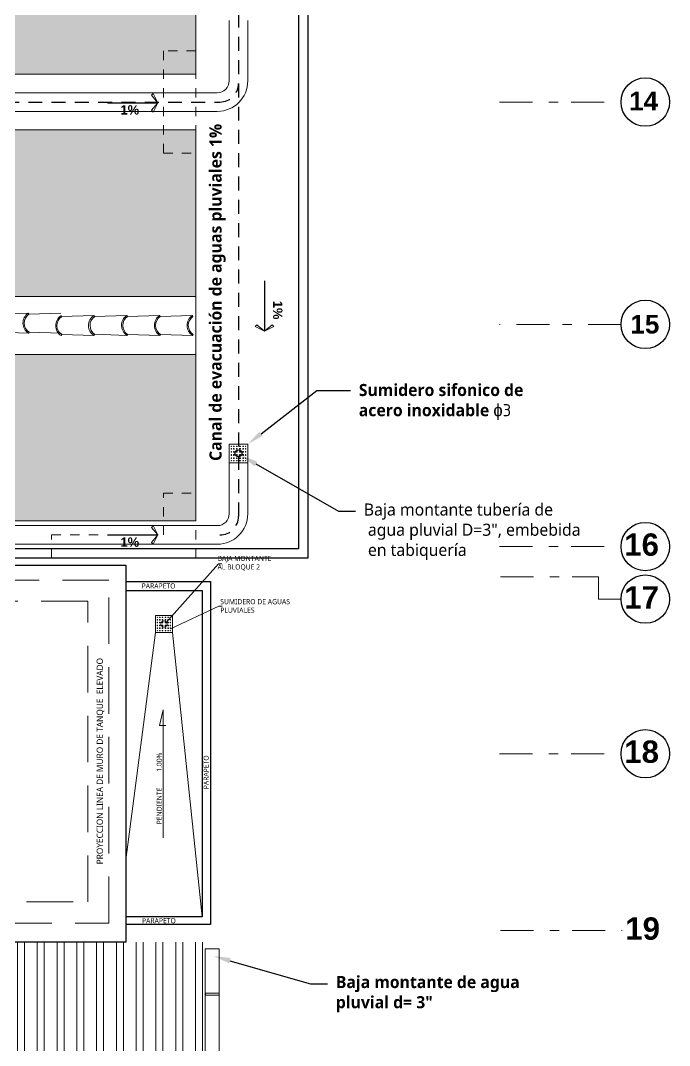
# Model space of a CAD drawing. Header units: metres. Extents: x 27 to 147, y -173 to 8.
# Drawn here: x 125.66 to 132.63, y -137.37 to -126.36 of the extents above; entities that cross this region are included whole.
import ezdxf
from ezdxf import colors
from ezdxf.entities.mleader import LeaderData, LeaderLine
from ezdxf.math import Vec2, Vec3

# ---------------------------------------------------------------- set-up
doc = ezdxf.new("R2010")
doc.units = ezdxf.units.M
for name, pattern in [('DASHED2', [0.375, 0.25, -0.125]), ('Dot & Dashed', [0.670278, 0.352778, -0.176389, 0, -0.141111]), ('HIDDEN2', [0.1875, 0.125, -0.0625])]:
    doc.linetypes.add(name, pattern=pattern)
for name, color, linetype, lineweight in [('2D Drafting - General_Pen_No__46', 7, 'Continuous', 25), ('canal de evacuacion', 1, 'Continuous', 20), ('Cotas varias El', 253, 'Continuous', 13), ('GRAFO 0 BLANCO', 7, 'Continuous', 0), ('grafo 2', 31, 'Continuous', 20), ('GRAFO 4', 7, 'Continuous', 30), ('GRAFO01', 7, 'Continuous', 0), ('GYF-RESERVORIOS', 14, 'Continuous', 30), ('I.S.-CANALETAS M', 160, 'Continuous', 15), ('Interior - Mobiliario', 7, 'Continuous', 5), ('letras sr', 7, 'Continuous', 5), ('linea0016', 144, 'HIDDEN2', 9), ('Lineas Referencia', 73, 'Continuous', 13), ('Mobiliario interno', 251, 'Continuous', 0), ('teja andina', 252, 'Continuous', 0), ('TEJAS ANDINA', 253, 'Continuous', 0), ('Vanos', 140, 'Continuous', 5)]:
    doc.layers.add(name, color=color, linetype=linetype, lineweight=lineweight)
doc.layers.add('ACHURADO', color=1, linetype='Continuous')
doc.layers.add('Interior - Mobiliario _Pluma_Nº__3', color=7, linetype='Continuous', lineweight=18, true_color=0xff6600)
doc.styles.add('Estilo-cotas', font='trebuc.ttf')
doc.styles.add('Generales', font='trebuc.ttf', dxfattribs={"height": 0.1})
doc.styles.add('GENERATED_STYLE_1', font='arialbd.ttf')
doc.styles.add('GENERATED_STYLE_2', font='arial.ttf')
doc.styles.get("Standard").update_dxf_attribs({"font": 'arial.ttf'})

# ---------------------------------------------------------------- blocks, each defined once
blk = doc.blocks.new('FLECHA')
at = {"layer": 'grafo 2', "ltscale": 0.05}
for p, q in [((674350.407, 8489809.493, -2.952), (674350.357, 8489809.393, -2.952)), ((674350.407, 8489809.493, -2.952), (674350.426, 8489809.474, -2.952)), ((674350.426, 8489809.474, -2.952), (674350.357, 8489809.393, -2.952)), ((674350.426, 8489809.312, -2.952), (674350.357, 8489809.393, -2.952)), ((674350.407, 8489809.293, -2.952), (674350.426, 8489809.312, -2.952))]:
    blk.add_line(p, q, dxfattribs=at)
at = {"layer": 'grafo 2', "lineweight": 25}
blk.add_line((674350.899, 8489809.393, -2.952), (674350.357, 8489809.393, -2.952), dxfattribs=at)
at = {"layer": 'grafo 2'}
blk.add_line((674350.357, 8489809.393, -2.952), (674350.407, 8489809.293, -2.952), dxfattribs=at)
blk = doc.blocks.new('Red 18')
at = {"layer": 'GRAFO 0 BLANCO', "linetype": 'Continuous'}
for p, q in [((0.05, 0.204), (0.046, 0.204)), ((0.046, 0.204), (0.046, 0.2)), ((0.046, 0.2), (0.046, 0.204)), ((0.046, 0.204), (0.05, 0.204)), ((0.046, 0.2), (0.05, 0.2)), ((0.05, 0.2), (0.046, 0.2)), ((0.05, 0.179), (0.046, 0.179)), ((0.046, 0.179), (0.046, 0.171)), ((0.046, 0.171), (0.046, 0.179)), ((0.046, 0.179), (0.05, 0.179)), ((0.046, 0.171), (0.05, 0.171)), ((0.05, 0.171), (0.046, 0.171)), ((0.05, 0.146), (0.046, 0.146)), ((0.046, 0.146), (0.046, 0.138)), ((0.046, 0.138), (0.046, 0.146)), ((0.046, 0.146), (0.05, 0.146)), ((0.046, 0.138), (0.05, 0.138)), ((0.05, 0.138), (0.046, 0.138)), ((0.05, 0.113), (0.046, 0.113)), ((0.046, 0.113), (0.046, 0.104)), ((0.046, 0.104), (0.046, 0.113)), ((0.046, 0.113), (0.05, 0.113)), ((0.05, 0.2), (0.05, 0.204)), ((0.05, 0.204), (0.05, 0.2)), ((0.05, 0.171), (0.05, 0.179)), ((0.05, 0.179), (0.05, 0.171)), ((0.05, 0.138), (0.05, 0.146)), ((0.05, 0.146), (0.05, 0.138)), ((0.05, 0.104), (0.05, 0.113)), ((0.05, 0.113), (0.05, 0.104)), ((0.079, 0.204), (0.071, 0.204)), ((0.071, 0.204), (0.071, 0.2)), ((0.071, 0.204), (0.079, 0.204)), ((0.071, 0.2), (0.071, 0.204)), ((0.071, 0.2), (0.079, 0.2)), ((0.079, 0.2), (0.071, 0.2)), ((0.079, 0.179), (0.071, 0.179)), ((0.071, 0.179), (0.071, 0.171)), ((0.071, 0.171), (0.071, 0.179)), ((0.071, 0.179), (0.079, 0.179)), ((0.071, 0.171), (0.079, 0.171)), ((0.079, 0.171), (0.071, 0.171)), ((0.079, 0.146), (0.071, 0.146)), ((0.071, 0.146), (0.071, 0.138)), ((0.071, 0.138), (0.071, 0.146)), ((0.071, 0.146), (0.079, 0.146)), ((0.071, 0.138), (0.079, 0.138)), ((0.079, 0.138), (0.071, 0.138)), ((0.079, 0.113), (0.071, 0.113)), ((0.071, 0.113), (0.071, 0.104)), ((0.071, 0.104), (0.071, 0.113)), ((0.071, 0.113), (0.079, 0.113)), ((0.079, 0.2), (0.079, 0.204)), ((0.079, 0.204), (0.079, 0.2)), ((0.079, 0.171), (0.079, 0.179)), ((0.079, 0.179), (0.079, 0.171)), ((0.079, 0.138), (0.079, 0.146)), ((0.079, 0.146), (0.079, 0.138)), ((0.079, 0.104), (0.079, 0.113)), ((0.079, 0.113), (0.079, 0.104)), ((0.113, 0.204), (0.104, 0.204)), ((0.104, 0.204), (0.104, 0.2)), ((0.104, 0.204), (0.113, 0.204)), ((0.104, 0.2), (0.104, 0.204)), ((0.104, 0.2), (0.113, 0.2)), ((0.113, 0.2), (0.104, 0.2)), ((0.113, 0.179), (0.104, 0.179)), ((0.104, 0.179), (0.104, 0.171)), ((0.104, 0.171), (0.104, 0.179)), ((0.104, 0.179), (0.113, 0.179)), ((0.104, 0.171), (0.113, 0.171)), ((0.113, 0.171), (0.104, 0.171)), ((0.113, 0.146), (0.104, 0.146)), ((0.104, 0.146), (0.104, 0.138)), ((0.104, 0.138), (0.104, 0.146)), ((0.104, 0.146), (0.113, 0.146)), ((0.104, 0.138), (0.113, 0.138)), ((0.113, 0.138), (0.104, 0.138)), ((0.113, 0.113), (0.104, 0.113)), ((0.104, 0.113), (0.104, 0.104)), ((0.104, 0.104), (0.104, 0.113)), ((0.104, 0.113), (0.113, 0.113)), ((0.113, 0.2), (0.113, 0.204)), ((0.113, 0.204), (0.113, 0.2)), ((0.113, 0.171), (0.113, 0.179)), ((0.113, 0.179), (0.113, 0.171)), ((0.113, 0.138), (0.113, 0.146)), ((0.113, 0.146), (0.113, 0.138)), ((0.113, 0.104), (0.113, 0.113)), ((0.113, 0.113), (0.113, 0.104)), ((0.146, 0.204), (0.138, 0.204)), ((0.138, 0.204), (0.138, 0.2)), ((0.138, 0.204), (0.146, 0.204)), ((0.138, 0.2), (0.138, 0.204)), ((0.138, 0.2), (0.146, 0.2)), ((0.146, 0.2), (0.138, 0.2)), ((0.146, 0.179), (0.138, 0.179)), ((0.138, 0.179), (0.138, 0.171)), ((0.138, 0.171), (0.138, 0.179)), ((0.138, 0.179), (0.146, 0.179)), ((0.138, 0.171), (0.146, 0.171)), ((0.146, 0.171), (0.138, 0.171)), ((0.146, 0.146), (0.138, 0.146)), ((0.138, 0.146), (0.138, 0.138)), ((0.138, 0.138), (0.138, 0.146)), ((0.138, 0.146), (0.146, 0.146)), ((0.138, 0.138), (0.146, 0.138)), ((0.146, 0.138), (0.138, 0.138)), ((0.146, 0.113), (0.138, 0.113)), ((0.138, 0.113), (0.138, 0.104)), ((0.138, 0.104), (0.138, 0.113)), ((0.138, 0.113), (0.146, 0.113)), ((0.146, 0.2), (0.146, 0.204)), ((0.146, 0.204), (0.146, 0.2)), ((0.146, 0.171), (0.146, 0.179)), ((0.146, 0.179), (0.146, 0.171)), ((0.146, 0.138), (0.146, 0.146)), ((0.146, 0.146), (0.146, 0.138)), ((0.146, 0.104), (0.146, 0.113)), ((0.146, 0.113), (0.146, 0.104)), ((0.179, 0.204), (0.171, 0.204)), ((0.171, 0.204), (0.171, 0.2)), ((0.171, 0.204), (0.179, 0.204)), ((0.171, 0.2), (0.171, 0.204)), ((0.171, 0.2), (0.179, 0.2)), ((0.179, 0.2), (0.171, 0.2)), ((0.179, 0.179), (0.171, 0.179)), ((0.171, 0.179), (0.171, 0.171)), ((0.171, 0.171), (0.171, 0.179)), ((0.171, 0.179), (0.179, 0.179)), ((0.171, 0.171), (0.179, 0.171)), ((0.179, 0.171), (0.171, 0.171)), ((0.179, 0.146), (0.171, 0.146)), ((0.171, 0.146), (0.171, 0.138)), ((0.171, 0.138), (0.171, 0.146)), ((0.171, 0.146), (0.179, 0.146)), ((0.171, 0.138), (0.179, 0.138)), ((0.179, 0.138), (0.171, 0.138)), ((0.179, 0.113), (0.171, 0.113)), ((0.171, 0.113), (0.171, 0.104)), ((0.171, 0.104), (0.171, 0.113)), ((0.171, 0.113), (0.179, 0.113)), ((0.179, 0.2), (0.179, 0.204)), ((0.179, 0.204), (0.179, 0.2)), ((0.179, 0.171), (0.179, 0.179)), ((0.179, 0.179), (0.179, 0.171)), ((0.179, 0.138), (0.179, 0.146)), ((0.179, 0.146), (0.179, 0.138)), ((0.179, 0.104), (0.179, 0.113)), ((0.179, 0.113), (0.179, 0.104)), ((0.204, 0.204), (0.2, 0.204)), ((0.2, 0.204), (0.2, 0.2)), ((0.2, 0.2), (0.2, 0.204)), ((0.2, 0.204), (0.204, 0.204)), ((0.2, 0.2), (0.204, 0.2)), ((0.204, 0.2), (0.2, 0.2)), ((0.204, 0.179), (0.2, 0.179)), ((0.2, 0.179), (0.2, 0.171)), ((0.2, 0.171), (0.2, 0.179)), ((0.2, 0.179), (0.204, 0.179)), ((0.2, 0.171), (0.204, 0.171)), ((0.204, 0.171), (0.2, 0.171)), ((0.204, 0.146), (0.2, 0.146)), ((0.2, 0.146), (0.2, 0.138)), ((0.2, 0.138), (0.2, 0.146)), ((0.2, 0.146), (0.204, 0.146)), ((0.2, 0.138), (0.204, 0.138)), ((0.204, 0.138), (0.2, 0.138)), ((0.204, 0.113), (0.2, 0.113)), ((0.2, 0.113), (0.2, 0.104)), ((0.2, 0.104), (0.2, 0.113)), ((0.2, 0.113), (0.204, 0.113)), ((0.204, 0.2), (0.204, 0.204)), ((0.204, 0.204), (0.204, 0.2)), ((0.204, 0.171), (0.204, 0.179)), ((0.204, 0.179), (0.204, 0.171)), ((0.204, 0.138), (0.204, 0.146)), ((0.204, 0.146), (0.204, 0.138)), ((0.204, 0.104), (0.204, 0.113)), ((0.204, 0.113), (0.204, 0.104)), ((0.046, 0.104), (0.05, 0.104)), ((0.05, 0.104), (0.046, 0.104)), ((0.05, 0.079), (0.046, 0.079)), ((0.046, 0.079), (0.046, 0.071)), ((0.046, 0.071), (0.046, 0.079)), ((0.046, 0.079), (0.05, 0.079)), ((0.046, 0.071), (0.05, 0.071)), ((0.05, 0.071), (0.046, 0.071)), ((0.05, 0.05), (0.046, 0.05)), ((0.046, 0.05), (0.046, 0.046)), ((0.046, 0.046), (0.046, 0.05)), ((0.046, 0.05), (0.05, 0.05)), ((0.046, 0.046), (0.05, 0.046)), ((0.05, 0.046), (0.046, 0.046)), ((0.05, 0.071), (0.05, 0.079)), ((0.05, 0.079), (0.05, 0.071)), ((0.05, 0.046), (0.05, 0.05)), ((0.05, 0.05), (0.05, 0.046)), ((0.071, 0.104), (0.079, 0.104)), ((0.079, 0.104), (0.071, 0.104)), ((0.079, 0.079), (0.071, 0.079)), ((0.071, 0.079), (0.071, 0.071)), ((0.071, 0.071), (0.071, 0.079)), ((0.071, 0.079), (0.079, 0.079)), ((0.071, 0.071), (0.079, 0.071)), ((0.079, 0.071), (0.071, 0.071)), ((0.079, 0.05), (0.071, 0.05)), ((0.071, 0.05), (0.071, 0.046)), ((0.071, 0.05), (0.079, 0.05)), ((0.071, 0.046), (0.071, 0.05)), ((0.071, 0.046), (0.079, 0.046)), ((0.079, 0.046), (0.071, 0.046)), ((0.079, 0.071), (0.079, 0.079)), ((0.079, 0.079), (0.079, 0.071)), ((0.079, 0.046), (0.079, 0.05)), ((0.079, 0.05), (0.079, 0.046)), ((0.104, 0.104), (0.113, 0.104)), ((0.113, 0.104), (0.104, 0.104)), ((0.113, 0.079), (0.104, 0.079)), ((0.104, 0.079), (0.104, 0.071)), ((0.104, 0.071), (0.104, 0.079)), ((0.104, 0.079), (0.113, 0.079)), ((0.104, 0.071), (0.113, 0.071)), ((0.113, 0.071), (0.104, 0.071)), ((0.113, 0.05), (0.104, 0.05)), ((0.104, 0.05), (0.104, 0.046)), ((0.104, 0.05), (0.113, 0.05)), ((0.104, 0.046), (0.104, 0.05)), ((0.104, 0.046), (0.113, 0.046)), ((0.113, 0.046), (0.104, 0.046)), ((0.113, 0.071), (0.113, 0.079)), ((0.113, 0.079), (0.113, 0.071)), ((0.113, 0.046), (0.113, 0.05)), ((0.113, 0.05), (0.113, 0.046)), ((0.138, 0.104), (0.146, 0.104)), ((0.146, 0.104), (0.138, 0.104)), ((0.146, 0.079), (0.138, 0.079)), ((0.138, 0.079), (0.138, 0.071)), ((0.138, 0.071), (0.138, 0.079)), ((0.138, 0.079), (0.146, 0.079)), ((0.138, 0.071), (0.146, 0.071)), ((0.146, 0.071), (0.138, 0.071)), ((0.146, 0.05), (0.138, 0.05)), ((0.138, 0.05), (0.138, 0.046)), ((0.138, 0.05), (0.146, 0.05)), ((0.138, 0.046), (0.138, 0.05)), ((0.138, 0.046), (0.146, 0.046)), ((0.146, 0.046), (0.138, 0.046)), ((0.146, 0.071), (0.146, 0.079)), ((0.146, 0.079), (0.146, 0.071)), ((0.146, 0.046), (0.146, 0.05)), ((0.146, 0.05), (0.146, 0.046)), ((0.171, 0.104), (0.179, 0.104)), ((0.179, 0.104), (0.171, 0.104)), ((0.179, 0.079), (0.171, 0.079)), ((0.171, 0.079), (0.171, 0.071)), ((0.171, 0.071), (0.171, 0.079)), ((0.171, 0.079), (0.179, 0.079)), ((0.171, 0.071), (0.179, 0.071)), ((0.179, 0.071), (0.171, 0.071)), ((0.179, 0.05), (0.171, 0.05)), ((0.171, 0.05), (0.171, 0.046)), ((0.171, 0.05), (0.179, 0.05)), ((0.171, 0.046), (0.171, 0.05)), ((0.171, 0.046), (0.179, 0.046)), ((0.179, 0.046), (0.171, 0.046)), ((0.179, 0.071), (0.179, 0.079)), ((0.179, 0.079), (0.179, 0.071)), ((0.179, 0.046), (0.179, 0.05)), ((0.179, 0.05), (0.179, 0.046)), ((0.2, 0.104), (0.204, 0.104)), ((0.204, 0.104), (0.2, 0.104)), ((0.204, 0.079), (0.2, 0.079)), ((0.2, 0.079), (0.2, 0.071)), ((0.2, 0.071), (0.2, 0.079)), ((0.2, 0.079), (0.204, 0.079)), ((0.2, 0.071), (0.204, 0.071)), ((0.204, 0.071), (0.2, 0.071)), ((0.204, 0.05), (0.2, 0.05)), ((0.2, 0.05), (0.2, 0.046)), ((0.2, 0.046), (0.2, 0.05)), ((0.2, 0.05), (0.204, 0.05)), ((0.2, 0.046), (0.204, 0.046)), ((0.204, 0.046), (0.2, 0.046)), ((0.204, 0.071), (0.204, 0.079)), ((0.204, 0.079), (0.204, 0.071)), ((0.204, 0.046), (0.204, 0.05)), ((0.204, 0.05), (0.204, 0.046))]:
    blk.add_line(p, q, dxfattribs=at)
at = {"layer": 'GRAFO01'}
blk.add_lwpolyline([(0.025, 0.025), (0.225, 0.025), (0.225, 0.225), (0.025, 0.225)], close=True, dxfattribs=at)
at = {"layer": 'Interior - Mobiliario _Pluma_Nº__3', "linetype": 'Continuous'}
for p, q in [((0.225, 0.225), (0.025, 0.225)), ((0.025, 0.225), (0.025, 0.025)), ((0.225, 0.025), (0.225, 0.225)), ((0.025, 0.025), (0.225, 0.025))]:
    blk.add_line(p, q, dxfattribs=at)

msp = doc.modelspace()

# ---------------------------------------------------------------- hatches: boundary and pattern name
at = {"layer": 'Mobiliario interno'}
h = msp.add_hatch(dxfattribs=at)
h.set_pattern_fill('STEEL', color=256, scale=1.7, angle=45)
h.set_pattern_definition([(90, (285.49793, 195.4836), (-0.2125, 0), []), (90, (285.4228, 195.55874), (-0.2125, 0), [])])
h.paths.add_polyline_path([(117.219, -136.257), (127.64, -136.257), (127.639, -136.332), (127.64, -143.015), (120.824, -143.015), (120.824, -143.034), (117.139, -143.034), (117.14, -136.257)])
at = {"layer": 'TEJAS ANDINA'}
h = msp.add_hatch(dxfattribs=at)
h.set_pattern_fill('SPANTIL1', color=256, scale=0.2, style=2, pattern_type=2)
h.set_pattern_definition([(274.9697, (232.7473845, -60.651105), (-0.1999982614, 2.4000002103), [0.1846944, -4.4326642]), (180, (232.76338, -60.8351), (-0.2, -0.2), [0.016, -0.184]), (360, (232.56338, -60.8511), (0.2, 0.2), [0.056, -0.144]), (90, (232.61938, -60.8511), (-0.2, 0.2), [0.02, -0.18]), (270, (232.74738, -60.8311), (0.2, -0.2), [0.02, -0.18]), (360, (232.74738, -60.8511), (0.2, 0.2), [0.016, -0.184]), (360, (232.56338, -60.8351), (0.2, 0.2), [0.04, -0.16]), (85.0303, (232.6033845, -60.835105), (0.1999982614, 2.4000002103), [0.1846944, -4.4326642]), (52.6961, (232.6033845, -60.8251054), (-2.59999717798, -3.40000214834), [0.0528016, -5.22735]), (18.4349, (232.635385, -60.783105), (0.400000087, 0.19999968), [0.0505964, -0.581859]), (341.5651, (232.683385, -60.767105), (-0.400000087, 0.19999968), [0.0505964, -0.581859]), (307.3039, (232.7313845, -60.7831054), (2.59999717798, -3.40000214834), [0.0528016, -5.22735]), (20.2249, (232.645385, -60.797105), (-2.1999994529, -0.8000016671), [0.040497, -4.0091944]), (339.7751, (232.683385, -60.783105), (2.1999994529, -0.8000016671), [0.040497, -4.0091944]), (307.4054, (232.721385, -60.797105), (2.0000019905, -2.599998493), [0.0428018, -4.237385]), (52.5946, (232.619385, -60.831105), (-2.0000019905, -2.599998493), [0.0428018, -4.237385])])
h.paths.add_polyline_path([(117.24, -125.169), (117.24, -126.933), (127.54, -126.933), (127.54, -125.169)])
h = msp.add_hatch(dxfattribs=at)
h.set_pattern_fill('SPANTIL1', color=256, scale=0.2, angle=180, style=2, pattern_type=2)
h.set_pattern_definition([(94.9697, (223.23454, -66.068441), (0.1999982614, -2.4000002103), [0.1846944, -4.4326642]), (360, (223.21854, -65.88444), (0.2, 0.2), [0.016, -0.184]), (180, (223.41854, -65.86844), (-0.2, -0.2), [0.056, -0.144]), (270, (223.36254, -65.86844), (0.2, -0.2), [0.02, -0.18]), (90, (223.23454, -65.88844), (-0.2, 0.2), [0.02, -0.18]), (180, (223.23454, -65.86844), (-0.2, -0.2), [0.016, -0.184]), (180, (223.41854, -65.88444), (-0.2, -0.2), [0.04, -0.16]), (265.0303, (223.37854, -65.884441), (-0.1999982614, -2.4000002103), [0.1846944, -4.4326642]), (232.6961, (223.37854, -65.894441), (2.59999717798, 3.40000214834), [0.0528016, -5.22735]), (198.4349, (223.34654, -65.93644), (-0.400000087, -0.19999968), [0.0505964, -0.581859]), (161.5651, (223.29854, -65.95244), (0.400000087, -0.19999968), [0.0505964, -0.581859]), (127.3039, (223.25054, -65.936441), (-2.59999717798, 3.40000214834), [0.0528016, -5.22735]), (200.2249, (223.33654, -65.922441), (2.1999994529, 0.8000016671), [0.040497, -4.0091944]), (159.7751, (223.29854, -65.936441), (-2.1999994529, 0.8000016671), [0.040497, -4.0091944]), (127.4054, (223.26054, -65.922441), (-2.0000019905, 2.599998493), [0.0428018, -4.237385]), (232.5946, (223.36254, -65.888441), (2.0000019905, 2.599998493), [0.0428018, -4.237385])])
h.paths.add_polyline_path([(127.539, -129.321), (127.54, -127.533), (117.24, -127.533), (117.239, -129.321)])
h = msp.add_hatch(dxfattribs=at)
h.set_pattern_fill('SPANTIL1', color=256, scale=0.2, style=2, pattern_type=2)
h.set_pattern_definition([(274.9697, (223.60254, -65.668441), (-0.1999982614, 2.4000002103), [0.1846944, -4.4326642]), (180, (223.61854, -65.85244), (-0.2, -0.2), [0.016, -0.184]), (360, (223.41854, -65.86844), (0.2, 0.2), [0.056, -0.144]), (90, (223.47454, -65.86844), (-0.2, 0.2), [0.02, -0.18]), (270, (223.60254, -65.84844), (0.2, -0.2), [0.02, -0.18]), (360, (223.60254, -65.86844), (0.2, 0.2), [0.016, -0.184]), (360, (223.41854, -65.85244), (0.2, 0.2), [0.04, -0.16]), (85.0303, (223.45854, -65.852441), (0.1999982614, 2.4000002103), [0.1846944, -4.4326642]), (52.6961, (223.45854, -65.842441), (-2.59999717798, -3.40000214834), [0.0528016, -5.22735]), (18.4349, (223.49054, -65.80044), (0.400000087, 0.19999968), [0.0505964, -0.581859]), (341.5651, (223.53854, -65.78444), (-0.400000087, 0.19999968), [0.0505964, -0.581859]), (307.3039, (223.58654, -65.800441), (2.59999717798, -3.40000214834), [0.0528016, -5.22735]), (20.2249, (223.50054, -65.814441), (-2.1999994529, -0.8000016671), [0.040497, -4.0091944]), (339.7751, (223.53854, -65.800441), (2.1999994529, -0.8000016671), [0.040497, -4.0091944]), (307.4054, (223.57654, -65.814441), (2.0000019905, -2.599998493), [0.0428018, -4.237385]), (52.5946, (223.47454, -65.848441), (-2.0000019905, -2.599998493), [0.0428018, -4.237385])])
h.paths.add_polyline_path([(117.239, -129.944), (117.24, -131.733), (127.54, -131.733), (127.539, -129.944)])

# ---------------------------------------------------------------- linework, layer by layer
at = {"layer": 'ACHURADO'}
msp.add_circle((127.997, -131.007), 0.0375, dxfattribs=at)
msp.add_circle((127.997, -131.007), 0.0375, dxfattribs=at)
at = {"layer": 'canal de evacuacion'}
for p, q in [((127.769, -127.133), (117.239, -127.133)), ((127.769, -127.333), (117.239, -127.333)), ((127.769, -131.783), (117.24, -131.783)), ((127.769, -131.983), (117.24, -131.983))]:
    msp.add_line(p, q, dxfattribs=at)
for points in [[(127.897, -127.005), (127.897, -126.357)], [(128.097, -127.005), (128.097, -126.357)], [(127.898, -131.655), (127.897, -131.107)], [(128.098, -131.655), (128.098, -131.107)]]:
    msp.add_lwpolyline(points, dxfattribs=at)
for centre, radius, end in [((127.769, -127.005), 0.328, 360), ((127.769, -127.005), 0.128, 0), ((127.769, -131.655), 0.328, 360), ((127.769, -131.655), 0.128, 0)]:
    msp.add_arc(centre, radius, 270, end, dxfattribs=at)
at = {"layer": 'Cotas varias El'}
for p, q in [((117.24, -126.933), (127.54, -126.933)), ((117.24, -127.533), (127.54, -127.533)), ((127.54, -129.321), (117.239, -129.321)), ((127.54, -129.944), (117.239, -129.944))]:
    msp.add_line(p, q, dxfattribs=at)
at = {"layer": 'Cotas varias El', "linetype": 'Dot & Dashed'}
for p, q in [((130.801, -127.233), (132.106, -127.233)), ((132.106, -129.621), (130.801, -129.621)), ((130.801, -132.008), (132.106, -132.008)), ((130.812, -132.333), (131.863, -132.333)), ((130.801, -134.233), (132.106, -134.233)), ((130.812, -136.132), (132.117, -136.132))]:
    msp.add_line(p, q, dxfattribs=at)
at = {"layer": 'Cotas varias El'}
msp.add_lwpolyline([(117.24, -127.533), (117.24, -131.733), (127.54, -131.733), (127.54, -127.533)], close=True, dxfattribs=at)
at = {"layer": 'Cotas varias El', "linetype": 'Dot & Dashed'}
msp.add_lwpolyline([(131.863, -132.333), (131.863, -132.572), (132.106, -132.572)], dxfattribs=at)
at = {"layer": 'GRAFO 4', "linetype": 'Continuous'}
for points in [[(128.74, -103.333), (128.74, -132.133), (117.14, -132.133), (117.14, -103.333)], [(128.64, -103.433), (128.64, -132.033), (117.24, -132.033), (117.24, -103.433)]]:
    msp.add_lwpolyline(points, close=True, dxfattribs=at)
for points in [[(126.787, -132.383), (127.697, -132.383), (127.697, -136.068), (126.787, -136.068)], [(126.787, -132.481), (127.606, -132.481), (127.606, -135.984), (126.787, -135.984)]]:
    msp.add_lwpolyline(points, dxfattribs=at)
for centre in [(132.366, -127.233), (132.366, -129.621), (132.366, -132.008), (132.366, -132.572), (132.366, -134.233)]:
    msp.add_circle(centre, 0.26, dxfattribs=at)
at = {"layer": 'GRAFO01', "color": 251, "linetype": 'DASHED2', "lineweight": 9, "ltscale": 0.2}
for points in [[(127.54, -127.783), (127.54, -126.683), (127.19, -126.683), (127.19, -127.783)], [(127.54, -132.133), (125.99, -132.133), (125.99, -131.883), (127.19, -131.883), (127.19, -131.433), (127.54, -131.433)]]:
    msp.add_lwpolyline(points, close=True, dxfattribs=at)
at = {"layer": 'GYF-RESERVORIOS'}
msp.add_lwpolyline([(120.81, -133.596), (120.81, -132.208), (126.787, -132.208), (126.787, -136.257), (120.81, -136.257), (120.81, -134.233)], dxfattribs=at)
at = {"layer": 'I.S.-CANALETAS M'}
for points in [[(127.64, -143.015), (127.79, -143.015), (127.79, -136.328), (127.64, -136.328)], [(127.791, -136.825), (127.641, -136.825), (127.641, -136.805), (127.791, -136.805)]]:
    msp.add_lwpolyline(points, close=True, dxfattribs=at)
at = {"layer": 'linea0016', "linetype": 'HIDDEN2', "lineweight": 30, "ltscale": 1.2}
for p, q in [((127.997, -103.783), (127.997, -131.683)), ((117.24, -127.233), (127.796, -127.233))]:
    msp.add_line(p, q, dxfattribs=at)
at = {"layer": 'linea0016', "linetype": 'HIDDEN2', "lineweight": 30, "ltscale": 0.9}
for centre in [(127.797, -127.033), (127.797, -131.683)]:
    msp.add_arc(centre, 0.2, 270, 0, dxfattribs=at)
at = {"layer": 'teja andina', "lineweight": 15}
for p, q in [((125.393, -129.513), (125.737, -129.502)), ((125.737, -129.502), (125.745, -129.513)), ((125.745, -129.513), (126.09, -129.502)), ((126.09, -129.527), (126.097, -129.538)), ((126.097, -129.538), (126.442, -129.526)), ((126.442, -129.526), (126.452, -129.536)), ((126.452, -129.536), (126.797, -129.525)), ((126.797, -129.525), (126.804, -129.536)), ((126.804, -129.536), (127.149, -129.526)), ((127.149, -129.526), (127.156, -129.537)), ((127.156, -129.537), (127.501, -129.526)), ((127.501, -129.526), (127.508, -129.537)), ((125.395, -129.705), (125.74, -129.716)), ((125.74, -129.716), (125.747, -129.705)), ((125.747, -129.705), (126.092, -129.717)), ((126.092, -129.742), (126.099, -129.73)), ((126.099, -129.73), (126.444, -129.74)), ((126.444, -129.74), (126.455, -129.728)), ((126.455, -129.728), (126.799, -129.74)), ((126.799, -129.74), (126.807, -129.729)), ((126.807, -129.729), (127.151, -129.74)), ((127.151, -129.74), (127.159, -129.729)), ((127.159, -129.729), (127.503, -129.74)), ((127.503, -129.74), (127.511, -129.729))]:
    msp.add_line(p, q, dxfattribs=at)
for centre, radius, start, end in [((125.811, -129.608), 0.129, 124.5682, 236.7514), ((125.811, -129.608), 0.116, 124.5682, 236.7514), ((126.163, -129.634), 0.129, 124.5682, 236.7514), ((126.163, -129.634), 0.116, 124.5682, 236.7514), ((126.514, -129.633), 0.129, 124.428, 236.8916), ((126.518, -129.632), 0.116, 124.5682, 236.7514), ((126.87, -129.632), 0.129, 124.5682, 236.7514), ((126.87, -129.632), 0.116, 124.5682, 236.7514), ((127.222, -129.632), 0.129, 124.5682, 236.7514), ((127.222, -129.632), 0.116, 124.5682, 236.7514), ((127.574, -129.632), 0.129, 124.5682, 236.7514), ((127.574, -129.632), 0.116, 124.5682, 236.7514)]:
    msp.add_arc(centre, radius, start, end, dxfattribs=at)
at = {"layer": 'TEJAS ANDINA'}
msp.add_lwpolyline([(117.24, -122.783), (117.24, -126.933), (127.54, -126.933), (127.54, -122.783)], close=True, dxfattribs=at)
at = {"layer": 'Vanos', "color": 145}
for p, q in [((127.215, -132.828), (127.781, -132.194)), ((127.781, -132.194), (127.819, -132.194)), ((127.268, -132.893), (127.785, -132.647)), ((127.785, -132.647), (127.822, -132.647)), ((127.287, -132.749), (127.105, -132.749)), ((127.105, -132.749), (127.105, -132.931)), ((127.128, -132.767), (127.124, -132.767)), ((127.124, -132.767), (127.124, -132.771)), ((127.124, -132.771), (127.124, -132.767)), ((127.124, -132.767), (127.128, -132.767)), ((127.124, -132.771), (127.128, -132.771)), ((127.128, -132.771), (127.124, -132.771)), ((127.128, -132.771), (127.128, -132.767)), ((127.128, -132.767), (127.128, -132.771)), ((127.155, -132.767), (127.147, -132.767)), ((127.147, -132.767), (127.147, -132.771)), ((127.147, -132.771), (127.147, -132.767)), ((127.147, -132.767), (127.155, -132.767)), ((127.147, -132.771), (127.155, -132.771)), ((127.155, -132.771), (127.147, -132.771)), ((127.155, -132.771), (127.155, -132.767)), ((127.155, -132.767), (127.155, -132.771)), ((127.185, -132.767), (127.177, -132.767)), ((127.177, -132.767), (127.177, -132.771)), ((127.177, -132.771), (127.177, -132.767)), ((127.177, -132.767), (127.185, -132.767)), ((127.177, -132.771), (127.185, -132.771)), ((127.185, -132.771), (127.177, -132.771)), ((127.185, -132.771), (127.185, -132.767)), ((127.185, -132.767), (127.185, -132.771)), ((127.215, -132.767), (127.208, -132.767)), ((127.208, -132.767), (127.208, -132.771)), ((127.208, -132.771), (127.208, -132.767)), ((127.208, -132.767), (127.215, -132.767)), ((127.208, -132.771), (127.215, -132.771)), ((127.215, -132.771), (127.208, -132.771)), ((127.215, -132.771), (127.215, -132.767)), ((127.215, -132.767), (127.215, -132.771)), ((127.246, -132.767), (127.238, -132.767)), ((127.238, -132.767), (127.238, -132.771)), ((127.238, -132.771), (127.238, -132.767)), ((127.238, -132.767), (127.246, -132.767)), ((127.238, -132.771), (127.246, -132.771)), ((127.246, -132.771), (127.238, -132.771)), ((127.246, -132.771), (127.246, -132.767)), ((127.246, -132.767), (127.246, -132.771)), ((127.268, -132.767), (127.264, -132.767)), ((127.264, -132.767), (127.264, -132.771)), ((127.264, -132.771), (127.264, -132.767)), ((127.264, -132.767), (127.268, -132.767)), ((127.264, -132.771), (127.268, -132.771)), ((127.268, -132.771), (127.264, -132.771)), ((127.268, -132.771), (127.268, -132.767)), ((127.268, -132.767), (127.268, -132.771)), ((127.287, -132.931), (127.287, -132.749)), ((127.128, -132.79), (127.124, -132.79)), ((127.124, -132.79), (127.124, -132.798)), ((127.124, -132.79), (127.128, -132.79)), ((127.124, -132.798), (127.124, -132.79)), ((127.124, -132.798), (127.128, -132.798)), ((127.128, -132.798), (127.124, -132.798)), ((127.128, -132.821), (127.124, -132.821)), ((127.124, -132.821), (127.124, -132.828)), ((127.124, -132.821), (127.128, -132.821)), ((127.124, -132.828), (127.124, -132.821)), ((127.124, -132.828), (127.128, -132.828)), ((127.128, -132.828), (127.124, -132.828)), ((127.128, -132.851), (127.124, -132.851)), ((127.124, -132.851), (127.124, -132.858)), ((127.124, -132.851), (127.128, -132.851)), ((127.124, -132.858), (127.124, -132.851)), ((127.124, -132.858), (127.128, -132.858)), ((127.128, -132.858), (127.124, -132.858)), ((127.128, -132.881), (127.124, -132.881)), ((127.124, -132.881), (127.124, -132.889)), ((127.124, -132.881), (127.128, -132.881)), ((127.124, -132.889), (127.124, -132.881)), ((127.128, -132.798), (127.128, -132.79)), ((127.128, -132.79), (127.128, -132.798)), ((127.128, -132.828), (127.128, -132.821)), ((127.128, -132.821), (127.128, -132.828)), ((127.128, -132.858), (127.128, -132.851)), ((127.128, -132.851), (127.128, -132.858)), ((127.128, -132.889), (127.128, -132.881)), ((127.128, -132.881), (127.128, -132.889)), ((127.155, -132.79), (127.147, -132.79)), ((127.147, -132.79), (127.147, -132.798)), ((127.147, -132.798), (127.147, -132.79)), ((127.147, -132.79), (127.155, -132.79)), ((127.147, -132.798), (127.155, -132.798)), ((127.155, -132.798), (127.147, -132.798)), ((127.155, -132.821), (127.147, -132.821)), ((127.147, -132.821), (127.147, -132.828)), ((127.147, -132.828), (127.147, -132.821)), ((127.147, -132.821), (127.155, -132.821)), ((127.147, -132.828), (127.155, -132.828)), ((127.155, -132.828), (127.147, -132.828)), ((127.155, -132.851), (127.147, -132.851)), ((127.147, -132.851), (127.147, -132.858)), ((127.147, -132.858), (127.147, -132.851)), ((127.147, -132.851), (127.155, -132.851)), ((127.147, -132.858), (127.155, -132.858)), ((127.155, -132.858), (127.147, -132.858)), ((127.155, -132.881), (127.147, -132.881)), ((127.147, -132.881), (127.147, -132.889)), ((127.147, -132.889), (127.147, -132.881)), ((127.147, -132.881), (127.155, -132.881)), ((127.155, -132.798), (127.155, -132.79)), ((127.155, -132.79), (127.155, -132.798)), ((127.155, -132.828), (127.155, -132.821)), ((127.155, -132.821), (127.155, -132.828)), ((127.155, -132.858), (127.155, -132.851)), ((127.155, -132.851), (127.155, -132.858)), ((127.155, -132.889), (127.155, -132.881)), ((127.155, -132.881), (127.155, -132.889)), ((127.185, -132.79), (127.177, -132.79)), ((127.177, -132.79), (127.177, -132.798)), ((127.177, -132.798), (127.177, -132.79)), ((127.177, -132.79), (127.185, -132.79)), ((127.177, -132.798), (127.185, -132.798)), ((127.185, -132.798), (127.177, -132.798)), ((127.185, -132.821), (127.177, -132.821)), ((127.177, -132.821), (127.177, -132.828)), ((127.177, -132.828), (127.177, -132.821)), ((127.177, -132.821), (127.185, -132.821)), ((127.177, -132.828), (127.185, -132.828)), ((127.185, -132.828), (127.177, -132.828)), ((127.185, -132.851), (127.177, -132.851)), ((127.177, -132.851), (127.177, -132.858)), ((127.177, -132.858), (127.177, -132.851)), ((127.177, -132.851), (127.185, -132.851)), ((127.177, -132.858), (127.185, -132.858)), ((127.185, -132.858), (127.177, -132.858)), ((127.185, -132.881), (127.177, -132.881)), ((127.177, -132.881), (127.177, -132.889)), ((127.177, -132.889), (127.177, -132.881)), ((127.177, -132.881), (127.185, -132.881)), ((127.185, -132.798), (127.185, -132.79)), ((127.185, -132.79), (127.185, -132.798)), ((127.185, -132.828), (127.185, -132.821)), ((127.185, -132.821), (127.185, -132.828)), ((127.185, -132.858), (127.185, -132.851)), ((127.185, -132.851), (127.185, -132.858)), ((127.185, -132.889), (127.185, -132.881)), ((127.185, -132.881), (127.185, -132.889)), ((127.215, -132.79), (127.208, -132.79)), ((127.208, -132.79), (127.208, -132.798)), ((127.208, -132.798), (127.208, -132.79)), ((127.208, -132.79), (127.215, -132.79)), ((127.208, -132.798), (127.215, -132.798)), ((127.215, -132.798), (127.208, -132.798)), ((127.215, -132.821), (127.208, -132.821)), ((127.208, -132.821), (127.208, -132.828)), ((127.208, -132.828), (127.208, -132.821)), ((127.208, -132.821), (127.215, -132.821)), ((127.208, -132.828), (127.215, -132.828)), ((127.215, -132.828), (127.208, -132.828)), ((127.215, -132.851), (127.208, -132.851)), ((127.208, -132.851), (127.208, -132.858)), ((127.208, -132.858), (127.208, -132.851)), ((127.208, -132.851), (127.215, -132.851)), ((127.208, -132.858), (127.215, -132.858)), ((127.215, -132.858), (127.208, -132.858)), ((127.215, -132.881), (127.208, -132.881)), ((127.208, -132.881), (127.208, -132.889)), ((127.208, -132.889), (127.208, -132.881)), ((127.208, -132.881), (127.215, -132.881)), ((127.215, -132.798), (127.215, -132.79)), ((127.215, -132.79), (127.215, -132.798)), ((127.215, -132.828), (127.215, -132.821)), ((127.215, -132.821), (127.215, -132.828)), ((127.215, -132.858), (127.215, -132.851)), ((127.215, -132.851), (127.215, -132.858)), ((127.215, -132.889), (127.215, -132.881)), ((127.215, -132.881), (127.215, -132.889)), ((127.246, -132.79), (127.238, -132.79)), ((127.238, -132.79), (127.238, -132.798)), ((127.238, -132.798), (127.238, -132.79)), ((127.238, -132.79), (127.246, -132.79)), ((127.238, -132.798), (127.246, -132.798)), ((127.246, -132.798), (127.238, -132.798)), ((127.246, -132.821), (127.238, -132.821)), ((127.238, -132.821), (127.238, -132.828)), ((127.238, -132.828), (127.238, -132.821)), ((127.238, -132.821), (127.246, -132.821)), ((127.238, -132.828), (127.246, -132.828)), ((127.246, -132.828), (127.238, -132.828)), ((127.246, -132.851), (127.238, -132.851)), ((127.238, -132.851), (127.238, -132.858)), ((127.238, -132.858), (127.238, -132.851)), ((127.238, -132.851), (127.246, -132.851)), ((127.238, -132.858), (127.246, -132.858)), ((127.246, -132.858), (127.238, -132.858)), ((127.246, -132.881), (127.238, -132.881)), ((127.238, -132.881), (127.238, -132.889)), ((127.238, -132.889), (127.238, -132.881)), ((127.238, -132.881), (127.246, -132.881)), ((127.246, -132.798), (127.246, -132.79)), ((127.246, -132.79), (127.246, -132.798)), ((127.246, -132.828), (127.246, -132.821)), ((127.246, -132.821), (127.246, -132.828)), ((127.246, -132.858), (127.246, -132.851)), ((127.246, -132.851), (127.246, -132.858)), ((127.246, -132.889), (127.246, -132.881)), ((127.246, -132.881), (127.246, -132.889)), ((127.268, -132.79), (127.264, -132.79)), ((127.264, -132.79), (127.264, -132.798)), ((127.264, -132.79), (127.268, -132.79)), ((127.264, -132.798), (127.264, -132.79)), ((127.264, -132.798), (127.268, -132.798)), ((127.268, -132.798), (127.264, -132.798)), ((127.268, -132.821), (127.264, -132.821)), ((127.264, -132.821), (127.264, -132.828)), ((127.264, -132.821), (127.268, -132.821)), ((127.264, -132.828), (127.264, -132.821)), ((127.264, -132.828), (127.268, -132.828)), ((127.268, -132.828), (127.264, -132.828)), ((127.268, -132.851), (127.264, -132.851)), ((127.264, -132.851), (127.264, -132.858)), ((127.264, -132.851), (127.268, -132.851)), ((127.264, -132.858), (127.264, -132.851)), ((127.264, -132.858), (127.268, -132.858)), ((127.268, -132.858), (127.264, -132.858)), ((127.268, -132.881), (127.264, -132.881)), ((127.264, -132.881), (127.264, -132.889)), ((127.264, -132.881), (127.268, -132.881)), ((127.264, -132.889), (127.264, -132.881)), ((127.268, -132.798), (127.268, -132.79)), ((127.268, -132.79), (127.268, -132.798)), ((127.268, -132.828), (127.268, -132.821)), ((127.268, -132.821), (127.268, -132.828)), ((127.268, -132.858), (127.268, -132.851)), ((127.268, -132.851), (127.268, -132.858)), ((127.268, -132.889), (127.268, -132.881)), ((127.268, -132.881), (127.268, -132.889)), ((127.105, -132.931), (127.287, -132.931)), ((127.124, -132.889), (127.128, -132.889)), ((127.128, -132.889), (127.124, -132.889)), ((127.128, -132.908), (127.124, -132.908)), ((127.124, -132.908), (127.124, -132.912)), ((127.124, -132.912), (127.124, -132.908)), ((127.124, -132.908), (127.128, -132.908)), ((127.124, -132.912), (127.128, -132.912)), ((127.128, -132.912), (127.124, -132.912)), ((127.128, -132.912), (127.128, -132.908)), ((127.128, -132.908), (127.128, -132.912)), ((127.147, -132.889), (127.155, -132.889)), ((127.155, -132.889), (127.147, -132.889)), ((127.155, -132.908), (127.147, -132.908)), ((127.147, -132.908), (127.147, -132.912)), ((127.147, -132.912), (127.147, -132.908)), ((127.147, -132.908), (127.155, -132.908)), ((127.147, -132.912), (127.155, -132.912)), ((127.155, -132.912), (127.147, -132.912)), ((127.155, -132.912), (127.155, -132.908)), ((127.155, -132.908), (127.155, -132.912)), ((127.177, -132.889), (127.185, -132.889)), ((127.185, -132.889), (127.177, -132.889)), ((127.185, -132.908), (127.177, -132.908)), ((127.177, -132.908), (127.177, -132.912)), ((127.177, -132.912), (127.177, -132.908)), ((127.177, -132.908), (127.185, -132.908)), ((127.177, -132.912), (127.185, -132.912)), ((127.185, -132.912), (127.177, -132.912)), ((127.185, -132.912), (127.185, -132.908)), ((127.185, -132.908), (127.185, -132.912)), ((127.208, -132.889), (127.215, -132.889)), ((127.215, -132.889), (127.208, -132.889)), ((127.215, -132.908), (127.208, -132.908)), ((127.208, -132.908), (127.208, -132.912)), ((127.208, -132.912), (127.208, -132.908)), ((127.208, -132.908), (127.215, -132.908)), ((127.208, -132.912), (127.215, -132.912)), ((127.215, -132.912), (127.208, -132.912)), ((127.215, -132.912), (127.215, -132.908)), ((127.215, -132.908), (127.215, -132.912)), ((127.238, -132.889), (127.246, -132.889)), ((127.246, -132.889), (127.238, -132.889)), ((127.246, -132.908), (127.238, -132.908)), ((127.238, -132.908), (127.238, -132.912)), ((127.238, -132.912), (127.238, -132.908)), ((127.238, -132.908), (127.246, -132.908)), ((127.238, -132.912), (127.246, -132.912)), ((127.246, -132.912), (127.238, -132.912)), ((127.246, -132.912), (127.246, -132.908)), ((127.246, -132.908), (127.246, -132.912)), ((127.264, -132.889), (127.268, -132.889)), ((127.268, -132.889), (127.264, -132.889)), ((127.268, -132.908), (127.264, -132.908)), ((127.264, -132.908), (127.264, -132.912)), ((127.264, -132.912), (127.264, -132.908)), ((127.264, -132.908), (127.268, -132.908)), ((127.264, -132.912), (127.268, -132.912)), ((127.268, -132.912), (127.264, -132.912)), ((127.268, -132.912), (127.268, -132.908)), ((127.268, -132.908), (127.268, -132.912))]:
    msp.add_line(p, q, dxfattribs=at)
at = {"layer": 'Vanos', "color": 145, "lineweight": 5}
for p, q in [((126.787, -135.373), (127.105, -132.931)), ((127.287, -132.931), (127.606, -135.984)), ((127.189, -133.76), (127.148, -133.929)), ((127.189, -133.76), (127.189, -135.135)), ((127.148, -133.929), (127.217, -133.929))]:
    msp.add_line(p, q, dxfattribs=at)
at = {"layer": 'Vanos', "color": 145, "linetype": 'DASHED2', "ltscale": 2}
for points in [[(126.605, -132.368), (120.992, -132.368), (120.992, -136.053), (126.605, -136.053)], [(126.377, -132.595), (121.22, -132.595), (121.22, -135.825), (126.377, -135.825)]]:
    msp.add_lwpolyline(points, close=True, dxfattribs=at)
at = {"layer": 'Vanos', "color": 145}
msp.add_lwpolyline([(127.287, -132.749), (127.105, -132.749), (127.105, -132.931), (127.287, -132.931)], close=True, dxfattribs=at)
msp.add_circle((127.196, -132.84), 0.0341, dxfattribs=at)

# ---------------------------------------------------------------- block references
at = {"layer": 'Interior - Mobiliario', "color": 104, "linetype": 'Continuous', "lineweight": 20, "true_color": 0x029e21, "rotation": 179.9999999999999}
msp.add_blockref('Red 18', (128.122, -130.882), dxfattribs=at)
at = {"layer": 'Lineas Referencia'}
for p, rotation in [((674477.488, 8489682.153, 2.952), 180), ((8489937.669, -674480.051, 2.952), 89.99999999999999), ((674477.488, 8489677.51, 2.952), 180)]:
    msp.add_blockref('FLECHA', p, dxfattribs=dict(at, rotation=rotation))

# ---------------------------------------------------------------- texts
at = {"attachment_point": 9, "rotation": 0, "style": 'GENERATED_STYLE_1'}
for s, insert, char_height in [('14', (132.503, -127.322), 0.2), ('16', (132.513, -132.11), 0.24), ('17', (132.513, -132.673), 0.24), ('18', (132.513, -134.334), 0.24), ('19', (132.524, -136.234), 0.24)]:
    msp.add_mtext(s, dxfattribs=dict(at, insert=insert, char_height=char_height))
at = {"insert": (132.517, -129.722), "char_height": 0.2, "width": 8.425260489275389e-15, "attachment_point": 9, "rotation": 0, "style": 'GENERATED_STYLE_1'}
msp.add_mtext('15', dxfattribs=at)
at = {"layer": '2D Drafting - General_Pen_No__46', "char_height": 0.1, "attachment_point": 7, "style": 'GENERATED_STYLE_2'}
for insert in [(126.69, -127.368), (126.69, -132.011)]:
    msp.add_mtext('{\\fSansSerif|b1|i0|c2|p2; 1%}', dxfattribs=dict(at, insert=insert))
at = {"layer": '2D Drafting - General_Pen_No__46', "attachment_point": 7, "style": 'GENERATED_STYLE_2'}
for s, insert, char_height, rotation in [('{\\fTrebuchet MS|b1|i0|c0|p34;Canal de evacuación de aguas pluviales 1%}', (127.859, -131.088), 0.13, 90), ('{\\fSansSerif|b1|i0|c2|p2; 1%}', (128.368, -129.328), 0.1, 270)]:
    msp.add_mtext(s, dxfattribs=dict(at, insert=insert, char_height=char_height, rotation=rotation))
at = {"layer": 'Vanos', "color": 145, "attachment_point": 1, "style": 'Estilo-cotas'}
for s, insert, char_height, rotation in [('BAJA MONTANTE \\PAL BLOQUE 2 ', (127.772, -132.108), 0.05461, 0.0019), ('PARAPETO', (126.956, -132.403), 0.0546, 0.0019), ('SUMIDERO DE AGUAS\\PPLUVIALES', (127.801, -132.572), 0.05461, 0.0019), ('PROYECCION LINEA DE MURO DE TANQUE  ELEVADO', (126.473, -135.421), 0.06826, 90), ('PENDIENTE         1.00%', (127.118, -134.991), 0.05461, 90), ('PARAPETO', (127.622, -134.614), 0.0546, 90.0019), ('PARAPETO', (126.96, -135.999), 0.0546, 0.0019)]:
    msp.add_mtext_dynamic_manual_height_columns(s, width=6.02868, gutter_width=0.75, heights=[0], dxfattribs=dict(at, insert=insert, char_height=char_height, rotation=rotation))

# ---------------------------------------------------------------- leaders
at = {"layer": 'letras sr', "linetype": 'Continuous'}
ml = msp.add_multileader_mtext('Standard', dxfattribs=at)
ml.set_content('{\\fTrebuchet MS|b1|i0|c0|p34;\\H1.3x;Sumidero sifonico de acero inoxidable \\fISOCPEUR|b1|i0|c0|p34;ɸ3}', color=256)
ml.set_leader_properties()
ml.build(insert=Vec2(0, 0))
ml.multileader.update_dxf_attribs({"dogleg_length": 0.36, "arrow_head_size": 0.18})
ctx = ml.context
ctx.base_point, ctx.char_height, ctx.arrow_head_size, ctx.landing_gap_size, ctx.plane_origin = Vec3(129.199, -130.33), 0.1, 0.18, 0.09, Vec3(134.364, -128.988)
notes = []
notes.append((ctx, [(1, (1, 1, 0), (128.839, -130.33), (1, 0), 0.36, [(0, [(128.097, -130.907)], 0, [])])]))
ctx.mtext.insert, ctx.mtext.width, ctx.mtext.flow_direction = Vec3(129.289, -130.261), 1.93723, 5
at = {"layer": 'letras sr'}
ml = msp.add_multileader_mtext('Standard', dxfattribs=at)
ml.set_content('Baja montante tubería de\\P agua pluvial D=3", embebida\\P en tabiquería', color=256, style='Generales')
ml.set_leader_properties()
ml.build(insert=Vec2(0, 0))
ml.multileader.update_dxf_attribs({"text_right_attachment_type": 6, "dogleg_length": 0.36, "arrow_head_size": 0.18})
ctx = ml.context
ctx.base_point, ctx.char_height, ctx.arrow_head_size, ctx.landing_gap_size, ctx.plane_origin = Vec3(129.253, -131.628), 0.13, 0.18, 0.09, Vec3(128.798, -131.868)
ctx.right_attachment = 6
notes.append((ctx, [(0, (1, 1, 0), (129.071, -131.628), (1, 0), 0.183, [(0, [(128.027, -131.031)], 0, [])])]))
ctx.mtext.insert, ctx.mtext.rotation, ctx.mtext.flow_direction = Vec3(129.343, -131.545), 6.283185, 5
ml = msp.add_multileader_mtext('Standard', dxfattribs=at)
ml.set_content('{\\fTrebuchet MS|b1|i0|c0|p34;Baja montante de agua pluvial d= 3"}', color=256, style='Generales')
ml.set_leader_properties()
ml.build(insert=Vec2(0, 0))
ml.multileader.update_dxf_attribs({"text_right_attachment_type": 6, "dogleg_length": 0.183, "arrow_head_size": 0.18})
ctx = ml.context
ctx.base_point, ctx.char_height, ctx.arrow_head_size, ctx.landing_gap_size, ctx.plane_origin = Vec3(128.952, -136.703, 0.001), 0.13, 0.18, 0.09, Vec3(130.475, -135.673, 0.001)
ctx.right_attachment = 6
notes.append((ctx, [(1, (1, 1, 0), (128.769, -136.703, 0.001), (1, 0), 0.183, [(0, [(127.731, -136.406, 0.001)], 0, [])])]))
ctx.mtext.insert, ctx.mtext.width, ctx.mtext.defined_height, ctx.mtext.flow_direction = Vec3(129.042, -136.62, 0.001), 2.43984, 1.207, 5
for ctx, leaders in notes:
    for number, flags, end, landing, length, lines in leaders:
        leader = LeaderData()
        leader.index, (leader.has_last_leader_line, leader.has_dogleg_vector, leader.attachment_direction) = number, flags
        leader.last_leader_point, leader.dogleg_vector, leader.dogleg_length = Vec3(end), Vec3(landing), length
        for number, points, colour, breaks in lines:
            line = LeaderLine()
            line.index, line.vertices, line.color, line.breaks = number, Vec3.list(points), colors.encode_raw_color(colour), breaks
            leader.lines.append(line)
        ctx.leaders.append(leader)

doc.saveas('drawing.dxf')
